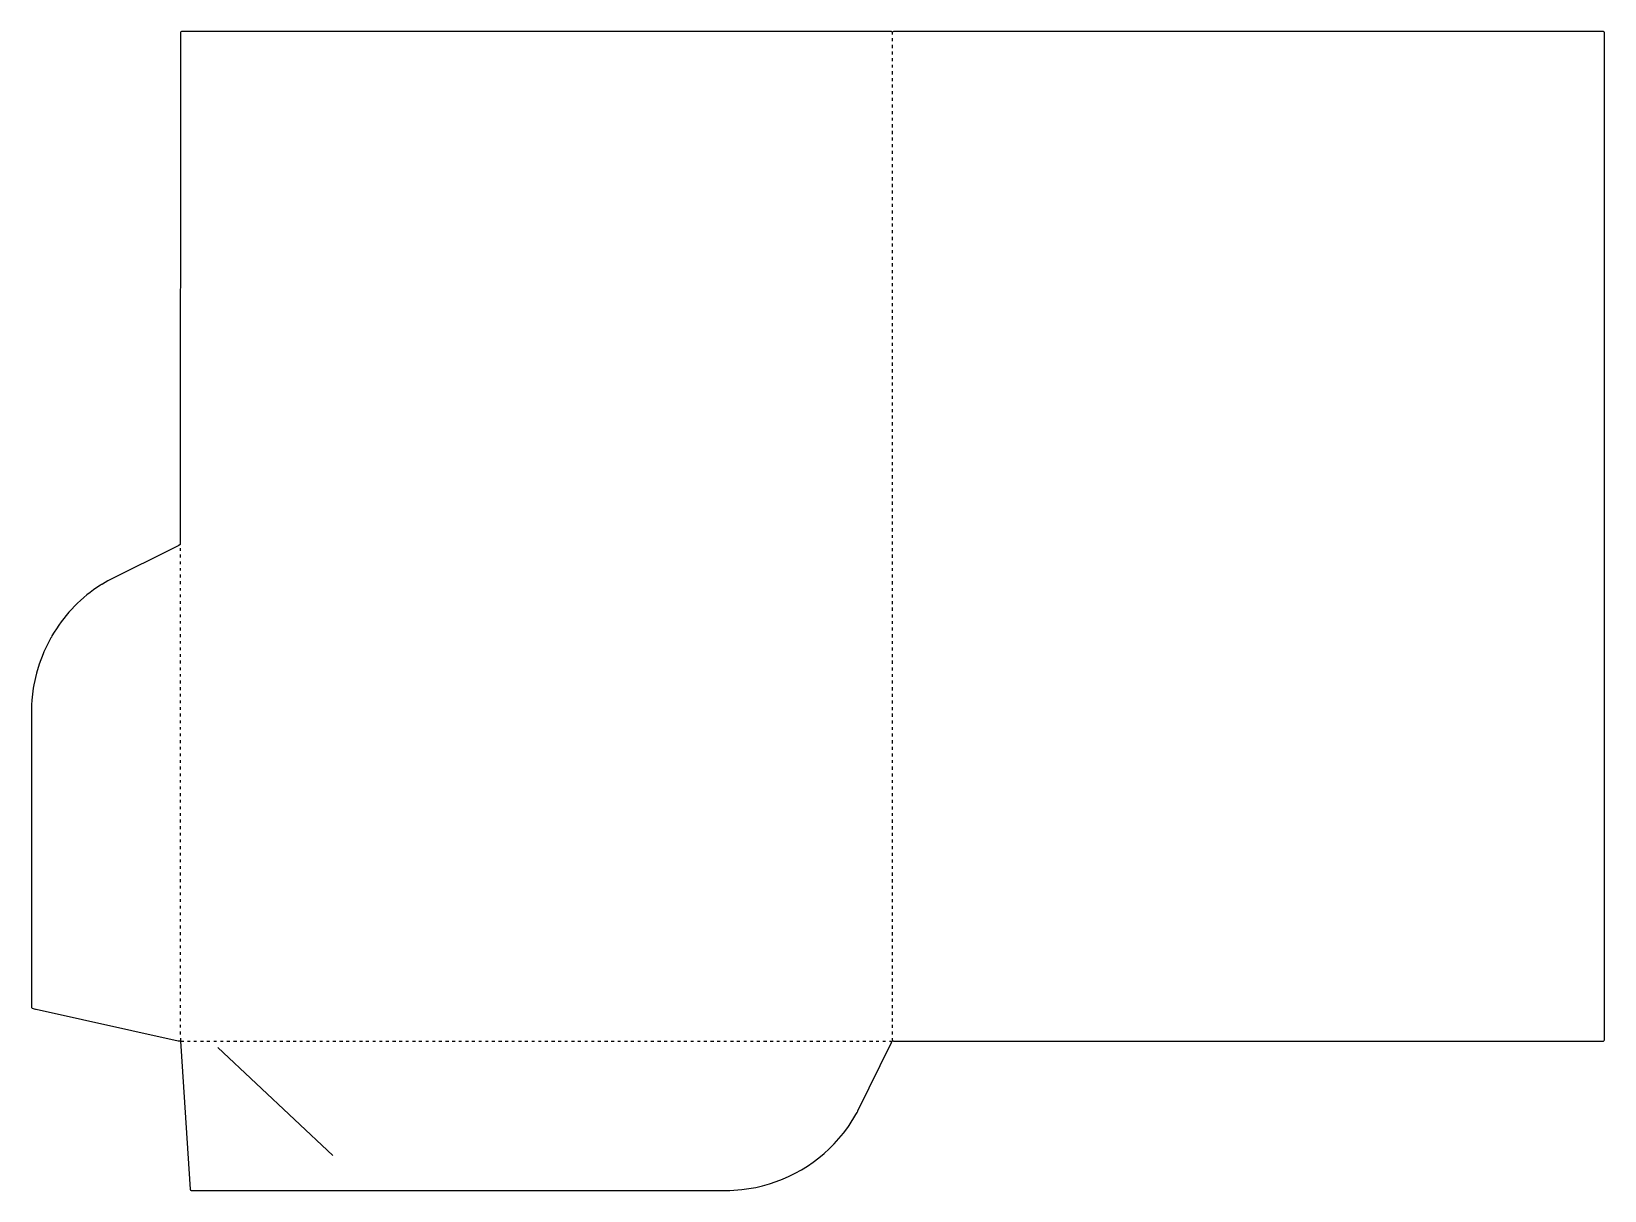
# Model space of a CAD drawing. Extents: x 646 to 6256, y 478 to 4612.
import ezdxf

# ---------------------------------------------------------------- set-up
doc = ezdxf.new("R2010")
doc.units = 0
doc.layers.get('0').update_dxf_attribs({"linetype": 'CONTINUOUS'})

msp = doc.modelspace()

# ---------------------------------------------------------------- linework, layer by layer
at = {"color": 7, "linetype": 'CONTINUOUS'}
for points in [[(3706, 1011), (3709.1, 1010.2, 0.138157), (3714, 1009), (3717, 1012), (3718.9, 1011.7), (3720, 1011), (6252, 1011, 0.166667), (6256, 1015), (6256, 4609), (6253.1, 4611.2), (6252, 4612), (3720, 4612), (3718.1, 4610.8), (3717, 4610, -0.120666), (3713, 4612), (1181, 4612), (1178.5, 4610.5), (1177.5, 4608), (1176, 2782), (1172.1, 2778.8), (1164.9, 2775.2), (918, 2652), (899, 2641, -0.145376), (895, 2639), (892.1, 2636.8, 0.114485), (727, 2469), (719, 2456, -0.133925), (715, 2449), (711.2, 2441.9), (690.2, 2398.9), (687.2, 2391.9), (673.3, 2354.9), (663.7, 2323.1), (654.6, 2282.1), (652.6, 2270.1), (648.5, 2238), (647.5, 2227), (646, 2210), (646, 1131, 0.189718), (660.1, 1125.4), (662.9, 1124.6), (1169, 1012.4), (1177, 1012), (1178, 1011), (1189, 1011)], [(1177, 1021), (1177, 1012), (1178, 1011), (1178.5, 993), (1211.5, 483, 0.297682), (1216, 478), (3136, 478), (3179, 481.4), (3212.9, 486.4), (3228.9, 489.4, 0.187516), (3557, 703), (3561.8, 710.1), (3586.2, 748.9), (3590.2, 756.9, -0.06304), (3592.8, 761.1), (3593.2, 761.9), (3713.6, 1006.1), (3714, 1009)]]:
    msp.add_lwpolyline(points, format="xyb", dxfattribs=at)
for points in [[(3717, 4601), (3717, 4610)], [(3717, 4577), (3717, 4588)], [(3717, 4553), (3717, 4564)], [(3717, 4530), (3717, 4541)], [(3717, 4506), (3717, 4517)], [(3717, 4483), (3717, 4493)], [(3717, 4459), (3717, 4470)], [(3717, 4435), (3717, 4446)], [(3717, 4412), (3717, 4423)], [(3717, 4388), (3717, 4399)], [(3717, 4364), (3717, 4375)], [(3717, 4341), (3717, 4352)], [(3717, 4317), (3717, 4328)], [(3717, 4294), (3717, 4304)], [(3717, 4270), (3717, 4281)], [(3717, 4246), (3717, 4257)], [(3717, 4223), (3717, 4234)], [(3717, 4199), (3717, 4210)], [(3717, 4176), (3717, 4186)], [(3717, 4152), (3717, 4163)], [(3717, 4128), (3717, 4139)], [(3717, 4105), (3717, 4115)], [(3717, 4081), (3717, 4092)], [(3717, 4057), (3717, 4068)], [(3717, 4034), (3717, 4045)], [(3717, 4010), (3717, 4021)], [(3717, 3987), (3717, 3997)], [(3717, 3963), (3717, 3974)], [(3717, 3939), (3717, 3950)], [(3717, 3916), (3717, 3927)], [(3717, 3892), (3717, 3903)], [(3717, 3868), (3717, 3879)], [(3717, 3845), (3717, 3856)], [(3717, 3821), (3717, 3832)], [(3717, 3798), (3717, 3808)], [(3717, 3774), (3717, 3785)], [(3717, 3750), (3717, 3761)], [(3717, 3727), (3717, 3738)], [(3717, 3703), (3717, 3714)], [(3717, 3680), (3717, 3690)], [(3717, 3656), (3717, 3667)], [(3717, 3632), (3717, 3643)], [(3717, 3609), (3717, 3619)], [(3717, 3585), (3717, 3596)], [(3717, 3561), (3717, 3572)], [(3717, 3538), (3717, 3549)], [(3717, 3514), (3717, 3525)], [(3717, 3491), (3717, 3501)], [(3717, 3467), (3717, 3478)], [(3717, 3443), (3717, 3454)], [(3717, 3420), (3717, 3431)], [(3717, 3396), (3717, 3407)], [(3717, 3372), (3717, 3383)], [(3717, 3349), (3717, 3360)], [(3717, 3325), (3717, 3336)], [(3717, 3302), (3717, 3312)], [(3717, 3278), (3717, 3289)], [(3717, 3254), (3717, 3265)], [(3717, 3231), (3717, 3242)], [(3717, 3207), (3717, 3218)], [(3717, 3184), (3717, 3194)], [(3717, 3160), (3717, 3171)], [(3717, 3136), (3717, 3147)], [(3717, 3113), (3717, 3123)], [(3717, 3089), (3717, 3100)], [(3717, 3065), (3717, 3076)], [(3717, 3042), (3717, 3053)], [(3717, 3018), (3717, 3029)], [(3717, 2995), (3717, 3005)], [(3717, 2971), (3717, 2982)], [(3717, 2947), (3717, 2958)], [(3717, 2924), (3717, 2935)], [(3717, 2900), (3717, 2911)], [(3717, 2876), (3717, 2887)], [(3717, 2853), (3717, 2864)], [(3717, 2829), (3717, 2840)], [(3717, 2806), (3717, 2816)], [(1177, 2759), (1177, 2769)], [(3717, 2782), (3717, 2793)], [(3717, 2758), (3717, 2769)], [(1177, 2736), (1177, 2746)], [(1177, 2712), (1177, 2722)], [(1177, 2689), (1177, 2698)], [(3717, 2735), (3717, 2746)], [(3717, 2711), (3717, 2722)], [(3717, 2688), (3717, 2698)], [(1177, 2665), (1177, 2675)], [(1177, 2641), (1177, 2651)], [(3717, 2664), (3717, 2675)], [(3717, 2640), (3717, 2651)], [(1177, 2618), (1177, 2627)], [(1177, 2594), (1177, 2604)], [(3717, 2617), (3717, 2627)], [(3717, 2593), (3717, 2604)], [(1177, 2570), (1177, 2580)], [(1177, 2547), (1177, 2557)], [(1177, 2523), (1177, 2533)], [(3717, 2569), (3717, 2580)], [(3717, 2546), (3717, 2557)], [(3717, 2522), (3717, 2533)], [(1177, 2500), (1177, 2509)], [(1177, 2476), (1177, 2486)], [(3717, 2499), (3717, 2509)], [(3717, 2475), (3717, 2486)], [(1177, 2452), (1177, 2462)], [(1177, 2429), (1177, 2438)], [(1177, 2405), (1177, 2415)], [(3717, 2451), (3717, 2462)], [(3717, 2428), (3717, 2438)], [(3717, 2404), (3717, 2415)], [(1177, 2381), (1177, 2391)], [(1177, 2358), (1177, 2368)], [(3717, 2380), (3717, 2391)], [(3717, 2357), (3717, 2368)], [(1177, 2334), (1177, 2344)], [(1177, 2311), (1177, 2320)], [(3717, 2333), (3717, 2344)], [(3717, 2310), (3717, 2320)], [(1177, 2287), (1177, 2297)], [(1177, 2263), (1177, 2273)], [(1177, 2240), (1177, 2250)], [(3717, 2286), (3717, 2297)], [(3717, 2262), (3717, 2273)], [(3717, 2239), (3717, 2250)], [(1177, 2216), (1177, 2226)], [(1177, 2192), (1177, 2202)], [(3717, 2215), (3717, 2226)], [(3717, 2191), (3717, 2202)], [(1177, 2169), (1177, 2179)], [(1177, 2145), (1177, 2155)], [(3717, 2168), (3717, 2179)], [(3717, 2144), (3717, 2155)], [(1177, 2122), (1177, 2131)], [(1177, 2098), (1177, 2108)], [(1177, 2074), (1177, 2084)], [(3717, 2121), (3717, 2131)], [(3717, 2097), (3717, 2108)], [(3717, 2073), (3717, 2084)], [(1177, 2051), (1177, 2061)], [(1177, 2027), (1177, 2037)], [(3717, 2050), (3717, 2061)], [(3717, 2026), (3717, 2037)], [(1177, 2004), (1177, 2013)], [(1177, 1980), (1177, 1990)], [(1177, 1956), (1177, 1966)], [(3717, 2003), (3717, 2013)], [(3717, 1979), (3717, 1990)], [(3717, 1955), (3717, 1966)], [(1177, 1933), (1177, 1942)], [(1177, 1909), (1177, 1919)], [(3717, 1932), (3717, 1942)], [(3717, 1908), (3717, 1919)], [(1177, 1885), (1177, 1895)], [(1177, 1862), (1177, 1872)], [(3717, 1884), (3717, 1895)], [(3717, 1861), (3717, 1872)], [(1177, 1838), (1177, 1848)], [(1177, 1815), (1177, 1824)], [(1177, 1791), (1177, 1801)], [(3717, 1837), (3717, 1848)], [(3717, 1814), (3717, 1824)], [(3717, 1790), (3717, 1801)], [(1177, 1767), (1177, 1777)], [(1177, 1744), (1177, 1754)], [(3717, 1766), (3717, 1777)], [(3717, 1743), (3717, 1754)], [(1177, 1720), (1177, 1730)], [(1177, 1696), (1177, 1706)], [(1177, 1673), (1177, 1683)], [(3717, 1719), (3717, 1730)], [(3717, 1695), (3717, 1706)], [(3717, 1672), (3717, 1683)], [(1177, 1649), (1177, 1659)], [(1177, 1626), (1177, 1635)], [(3717, 1648), (3717, 1659)], [(3717, 1625), (3717, 1635)], [(1177, 1602), (1177, 1612)], [(1177, 1578), (1177, 1588)], [(3717, 1601), (3717, 1612)], [(3717, 1577), (3717, 1588)], [(1177, 1555), (1177, 1565)], [(1177, 1531), (1177, 1541)], [(1177, 1508), (1177, 1517)], [(3717, 1554), (3717, 1565)], [(3717, 1530), (3717, 1541)], [(3717, 1507), (3717, 1517)], [(1177, 1484), (1177, 1494)], [(1177, 1460), (1177, 1470)], [(3717, 1483), (3717, 1494)], [(3717, 1459), (3717, 1470)], [(1177, 1437), (1177, 1446)], [(1177, 1413), (1177, 1423)], [(3717, 1436), (3717, 1446)], [(3717, 1412), (3717, 1423)], [(1177, 1389), (1177, 1399)], [(1177, 1366), (1177, 1376)], [(1177, 1342), (1177, 1352)], [(3717, 1388), (3717, 1399)], [(3717, 1365), (3717, 1376)], [(3717, 1341), (3717, 1352)], [(1177, 1319), (1177, 1328)], [(1177, 1295), (1177, 1305)], [(3717, 1318), (3717, 1328)], [(3717, 1294), (3717, 1305)], [(1177, 1271), (1177, 1281)], [(1177, 1248), (1177, 1258)], [(3717, 1270), (3717, 1281)], [(3717, 1247), (3717, 1258)], [(1177, 1224), (1177, 1234)], [(1177, 1200), (1177, 1210)], [(1177, 1177), (1177, 1187)], [(3717, 1223), (3717, 1234)], [(3717, 1199), (3717, 1210)], [(3717, 1176), (3717, 1187)], [(1177, 1153), (1177, 1163)], [(1177, 1130), (1177, 1139)], [(3717, 1152), (3717, 1163)], [(3717, 1129), (3717, 1139)], [(1177, 1106), (1177, 1116)], [(1177, 1082), (1177, 1092)], [(1177, 1059), (1177, 1069)], [(3717, 1105), (3717, 1116)], [(3717, 1081), (3717, 1092)], [(3717, 1058), (3717, 1069)], [(1177, 1035), (1177, 1045)], [(1202, 1011), (1212, 1011)], [(1225, 1011), (1235, 1011)], [(1249, 1011), (1260, 1011)], [(1272, 1011), (1282, 1011)], [(1296, 1011), (1306, 1011)], [(1320, 1011), (1330, 1011)], [(1343, 1011), (1353, 1011)], [(1367, 1011), (1378, 1011)], [(1390, 1011), (1401, 1011)], [(1414, 1011), (1424, 1011)], [(1438, 1011), (1449, 1011)], [(1461, 1011), (1471, 1011)], [(1485, 1011), (1495, 1011)], [(1509, 1011), (1519, 1011)], [(1532, 1011), (1542, 1011)], [(1556, 1011), (1567, 1011)], [(1579, 1011), (1590, 1011)], [(1603, 1011), (1613, 1011)], [(1627, 1011), (1638, 1011)], [(1650, 1011), (1660, 1011)], [(1674, 1011), (1684, 1011)], [(1698, 1011), (1708, 1011)], [(1721, 1011), (1731, 1011)], [(1745, 1011), (1756, 1011)], [(1768, 1011), (1779, 1011)], [(1792, 1011), (1802, 1011)], [(1816, 1011), (1827, 1011)], [(1839, 1011), (1849, 1011)], [(1863, 1011), (1873, 1011)], [(1887, 1011), (1897, 1011)], [(1910, 1011), (1920, 1011)], [(1934, 1011), (1945, 1011)], [(1957, 1011), (1968, 1011)], [(1981, 1011), (1991, 1011)], [(2005, 1011), (2016, 1011)], [(2028, 1011), (2038, 1011)], [(2052, 1011), (2062, 1011)], [(2076, 1011), (2086, 1011)], [(2099, 1011), (2109, 1011)], [(2123, 1011), (2134, 1011)], [(2146, 1011), (2157, 1011)], [(2170, 1011), (2180, 1011)], [(2194, 1011), (2205, 1011)], [(2217, 1011), (2227, 1011)], [(2241, 1011), (2251, 1011)], [(2265, 1011), (2275, 1011)], [(2288, 1011), (2298, 1011)], [(2312, 1011), (2323, 1011)], [(2335, 1011), (2346, 1011)], [(2359, 1011), (2369, 1011)], [(2383, 1011), (2394, 1011)], [(2406, 1011), (2416, 1011)], [(2430, 1011), (2440, 1011)], [(2454, 1011), (2464, 1011)], [(2477, 1011), (2487, 1011)], [(2501, 1011), (2512, 1011)], [(2524, 1011), (2535, 1011)], [(2548, 1011), (2558, 1011)], [(2572, 1011), (2583, 1011)], [(2595, 1011), (2605, 1011)], [(2619, 1011), (2629, 1011)], [(2643, 1011), (2653, 1011)], [(2666, 1011), (2676, 1011)], [(2690, 1011), (2701, 1011)], [(2713, 1011), (2724, 1011)], [(2737, 1011), (2747, 1011)], [(2761, 1011), (2772, 1011)], [(2784, 1011), (2794, 1011)], [(2808, 1011), (2818, 1011)], [(2832, 1011), (2842, 1011)], [(2855, 1011), (2865, 1011)], [(2879, 1011), (2890, 1011)], [(2902, 1011), (2913, 1011)], [(2926, 1011), (2936, 1011)], [(2950, 1011), (2961, 1011)], [(2973, 1011), (2983, 1011)], [(2997, 1011), (3007, 1011)], [(3021, 1011), (3031, 1011)], [(3044, 1011), (3054, 1011)], [(3068, 1011), (3079, 1011)], [(3091, 1011), (3102, 1011)], [(3115, 1011), (3125, 1011)], [(3139, 1011), (3150, 1011)], [(3162, 1011), (3172, 1011)], [(3186, 1011), (3196, 1011)], [(3210, 1011), (3220, 1011)], [(3233, 1011), (3243, 1011)], [(3257, 1011), (3268, 1011)], [(3280, 1011), (3291, 1011)], [(3304, 1011), (3314, 1011)], [(3328, 1011), (3338, 1011)], [(3351, 1011), (3361, 1011)], [(3375, 1011), (3386, 1011)], [(3399, 1011), (3409, 1011)], [(3422, 1011), (3432, 1011)], [(3446, 1011), (3457, 1011)], [(3469, 1011), (3479, 1011)], [(3493, 1011), (3503, 1011)], [(3517, 1011), (3527, 1011)], [(3540, 1011), (3550, 1011)], [(3564, 1011), (3575, 1011)], [(3588, 1011), (3598, 1011)], [(3611, 1011), (3621, 1011)], [(3635, 1011), (3646, 1011)], [(3658, 1011), (3668, 1011)], [(3682, 1011), (3692, 1011)], [(3717, 1034), (3717, 1045)], [(3717, 1012), (3717, 1021)], [(1721, 603), (1311, 988)]]:
    msp.add_lwpolyline(points, dxfattribs=at)

doc.saveas('drawing.dxf')
